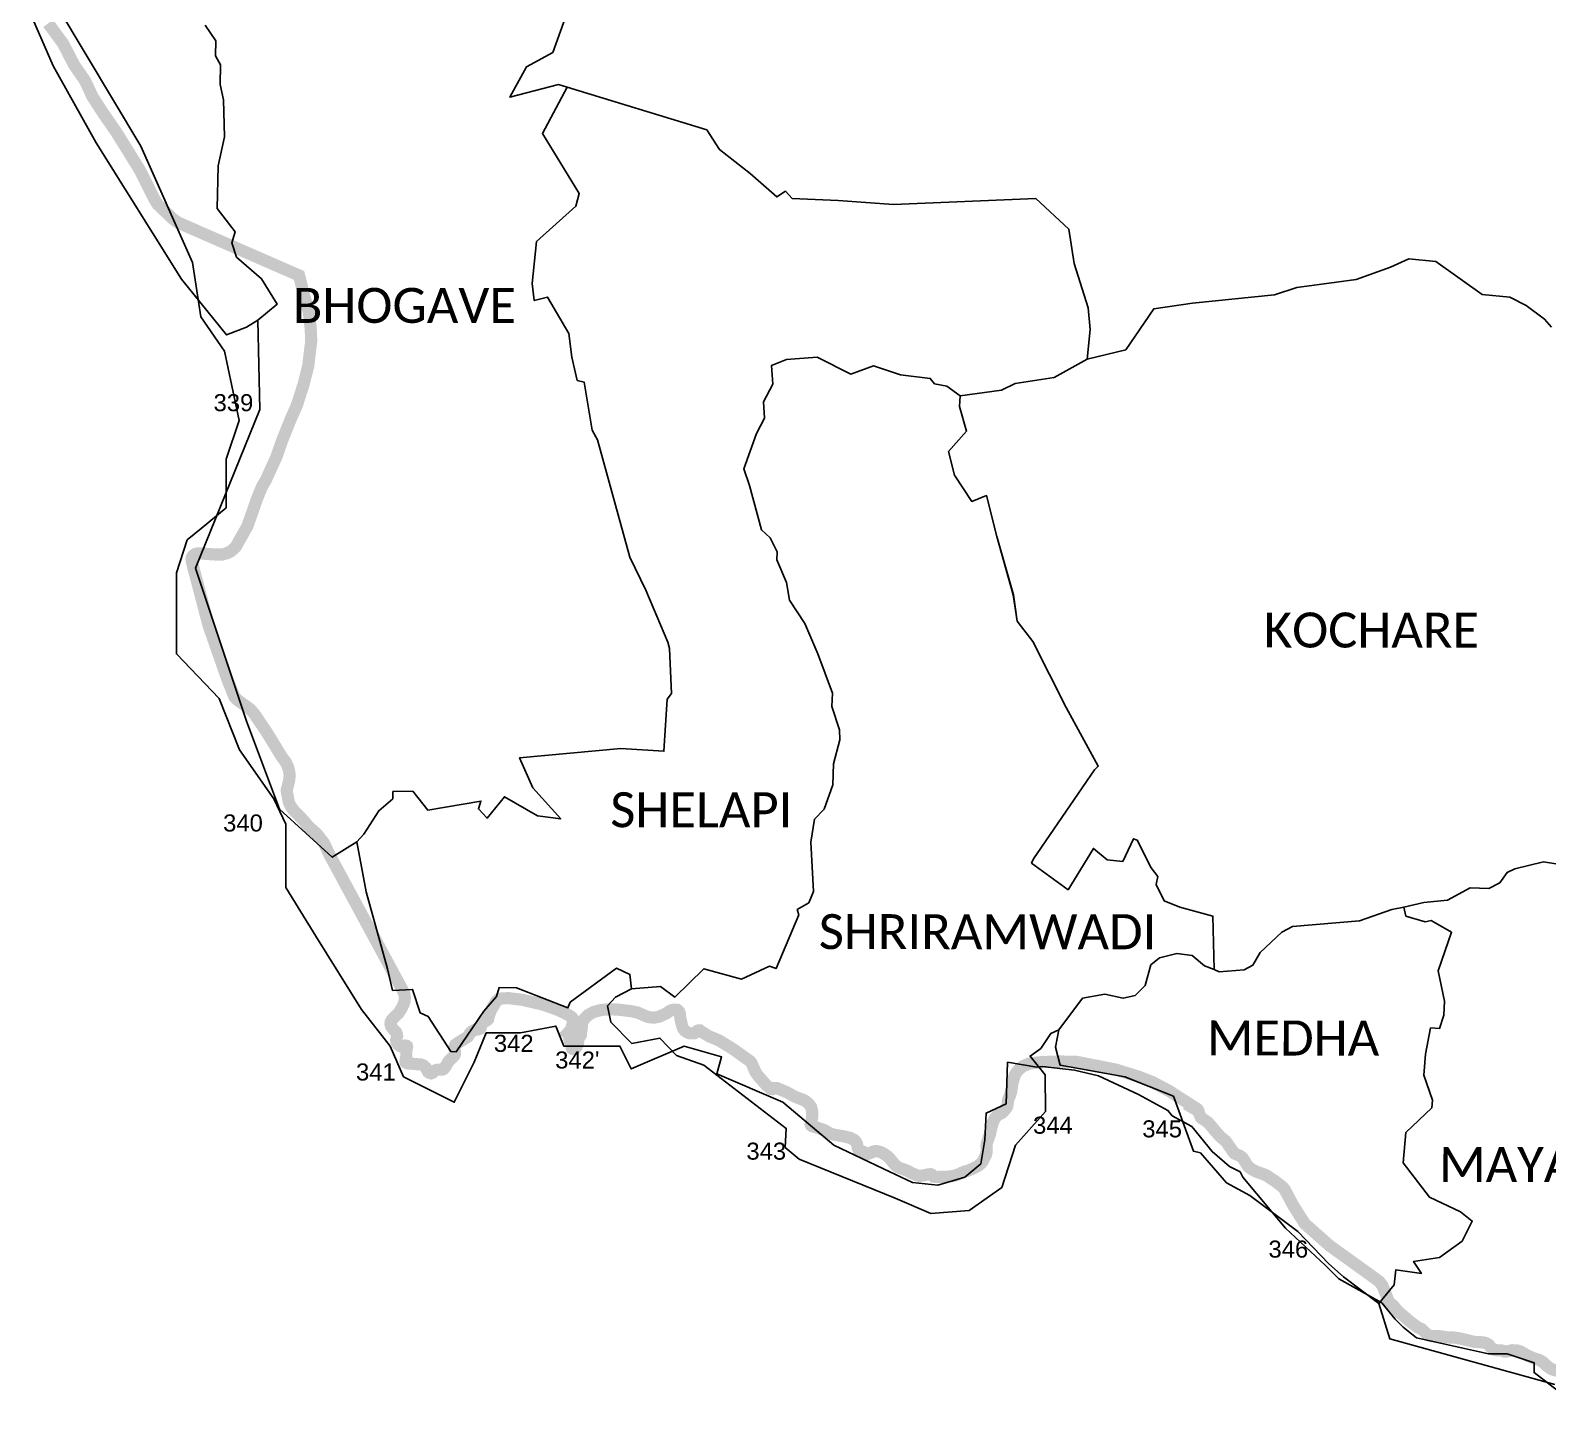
# Model space of a CAD drawing. Header units: metres. Extents: x 0 to 561379, y 0 to 4092696.
# Drawn here: x 339055 to 345286, y 1761177 to 1766838 of the extents above; entities that cross this region are included whole.
import ezdxf

# ---------------------------------------------------------------- set-up
doc = ezdxf.new("R2010")
doc.units = ezdxf.units.M
for name, color, linetype in [('COASTLINE', 5, 'Continuous'), ('NATURALLY PROTECTED', 3, 'Continuous'), ('TALUKA BOUNDRY', 150, 'Continuous'), ('VILLAGE BOUNDRY', 32, 'Continuous'), ('VILLAGE NAME', 1, 'Continuous')]:
    doc.layers.add(name, color=color, linetype=linetype)
doc.styles.get("Standard").update_dxf_attribs({"font": 'arial.ttf'})

msp = doc.modelspace()

# ---------------------------------------------------------------- linework, layer by layer
at = {"layer": 'COASTLINE', "const_width": 50, "flags": 128}
msp.add_lwpolyline([(339127.8, 1766866.6), (339189.1, 1766783.4), (339235.2, 1766694.7), (339279.3, 1766631.2), (339309.4, 1766566.2), (339348.9, 1766504.8), (339407.7, 1766419.7), (339446.7, 1766356.9), (339504.1, 1766264.2), (339562.5, 1766148.1), (339577.6, 1766122.9), (339608.2, 1766093.8), (339637.8, 1766065.6), (339652.8, 1766053.8), (339669.1, 1766044.4), (339674.1, 1766042.6), (340158.2, 1765831.1), (340178.5, 1765751.3), (340197.6, 1765684.4), (340206.2, 1765612.1), (340208.3, 1765562.4), (340203.3, 1765520.9), (340196.1, 1765460.3), (340177.1, 1765384.9), (340149, 1765296.9), (340125.3, 1765244), (340089.9, 1765156.1), (340064.9, 1765084.9), (340021.9, 1764990.9), (340005.8, 1764963.2), (339986.1, 1764914.9), (339946, 1764801.1), (339921.3, 1764757.4), (339898.5, 1764717), (339880.4, 1764699.7), (339862.3, 1764690.4), (339843.8, 1764685.3), (339820.9, 1764684.7), (339777.9, 1764687.5), (339748.1, 1764689.4), (339740, 1764689), (339735.5, 1764688.1), (339731.4, 1764686.6), (339725.6, 1764682.9), (339722.2, 1764679.7), (339719.7, 1764676), (339718.2, 1764673), (339717, 1764666.6), (339717.9, 1764657.9), (339724, 1764631.7), (339735.3, 1764589.4), (339765.9, 1764472.8), (339787.3, 1764391.3), (339803.4, 1764345.6), (339864.9, 1764169.4), (339892.6, 1764100.1), (339904.8, 1764087.8), (339956, 1764051.2), (339973.4, 1764032.1), (339997.8, 1763996), (340023.6, 1763958), (340063, 1763893.6), (340086.8, 1763854.8), (340103.2, 1763832.8), (340112.5, 1763813.1), (340116.5, 1763799.8), (340119.8, 1763780.2), (340117.6, 1763758), (340112.6, 1763736.3), (340110.1, 1763727.2), (340108, 1763720), (340108, 1763711.8), (340111.6, 1763693.1), (340115.5, 1763672.3), (340117.4, 1763665.4), (340120.2, 1763658.4), (340124.4, 1763651.2), (340129, 1763643.3), (340136.6, 1763634.1), (340149.8, 1763620.5), (340154.9, 1763615.3), (340165.6, 1763604.2), (340180.6, 1763588.1), (340196.3, 1763568.9), (340231.9, 1763536.7), (340259.9, 1763501.1), (340284.1, 1763450.3), (340334, 1763357.9), (340390.1, 1763254.1), (340441.6, 1763158.8), (340521.2, 1763011.5), (340561.2, 1762937.3), (340583.9, 1762895.5), (340588, 1762886.4), (340591.8, 1762875.1), (340592.6, 1762863.3), (340591.7, 1762851), (340587.1, 1762836.5), (340578.6, 1762819.6), (340566.2, 1762800.4), (340551.8, 1762787.6), (340540, 1762774.4), (340534.5, 1762764.9), (340533.8, 1762756.5), (340536.5, 1762746.3), (340546.5, 1762733.3), (340557.1, 1762722.2), (340559.9, 1762715.8), (340561.1, 1762708), (340559.5, 1762700.8), (340557, 1762689.8), (340559.2, 1762681.9), (340564.4, 1762672.6), (340572, 1762666.5), (340577, 1762664.7), (340583, 1762664.5), (340588.4, 1762666.4), (340593.6, 1762668.2), (340598.5, 1762667.9), (340601.3, 1762665.8), (340602.1, 1762662.1), (340600.7, 1762655.8), (340598.3, 1762645), (340599.1, 1762631.2), (340598.1, 1762617.9), (340595.2, 1762603.8), (340596.6, 1762598.4), (340602.6, 1762595), (340618.9, 1762593.7), (340634.5, 1762592.5), (340648.2, 1762591.4), (340658.4, 1762590.6), (340669.6, 1762586.2), (340679.2, 1762576.7), (340684.7, 1762566.7), (340688.6, 1762559.6), (340693.6, 1762556), (340700.4, 1762554.1), (340706.6, 1762556.2), (340713.2, 1762564.1), (340717.3, 1762566.3), (340727.4, 1762569.1), (340739.7, 1762569.6), (340747.5, 1762569.9), (340751.5, 1762571.7), (340758, 1762578.9), (340767.5, 1762595.5), (340775.4, 1762607.4), (340783.3, 1762614.6), (340791, 1762621.5), (340795.7, 1762626.8), (340798.1, 1762632.4), (340798.6, 1762643), (340796.6, 1762656.6), (340797.1, 1762663.3), (340800.6, 1762672), (340808.4, 1762677.6), (340827.4, 1762689.4), (340850.3, 1762703.5), (340856, 1762710.9), (340861.5, 1762720.6), (340870.8, 1762728.2), (340880.1, 1762732.3), (340887.6, 1762733.7), (340895.7, 1762735.2), (340901.7, 1762737.7), (340904.6, 1762741.9), (340906.1, 1762750.1), (340910.3, 1762758), (340917.1, 1762765.2), (340929.2, 1762771), (340935, 1762776.9), (340938.6, 1762792.7), (340946.3, 1762813.1), (340954.3, 1762826.8), (340962.1, 1762840), (340968.3, 1762850.6), (340978.1, 1762857.9), (340993.8, 1762862.4), (341020.6, 1762862.6), (341075.6, 1762856), (341160.5, 1762836.4), (341218.9, 1762815.4), (341253.3, 1762799.8), (341272.1, 1762789.2), (341278.8, 1762784), (341282.9, 1762778.6), (341283.8, 1762775.9), (341283.3, 1762772.7), (341281.9, 1762756.7), (341280.2, 1762751.9), (341277.5, 1762742.6), (341274.9, 1762733.6), (341272.6, 1762728.4), (341269.3, 1762726.8), (341264.2, 1762722), (341260.9, 1762718.3), (341265.3, 1762715), (341267.8, 1762717.6), (341272.8, 1762722.8), (341274.4, 1762723.2), (341275.6, 1762722.9), (341277.3, 1762722.1), (341278.1, 1762720.4), (341278.2, 1762716.7), (341277.1, 1762713.5), (341271.4, 1762704.3), (341269.2, 1762699), (341268.8, 1762693.5), (341269.8, 1762688.1), (341276, 1762679.2), (341278.9, 1762675), (341279.5, 1762672.2), (341278.7, 1762665), (341277.9, 1762658.4), (341279.2, 1762655.5), (341282.5, 1762653.6), (341285.9, 1762653.2), (341289.1, 1762653.8), (341293, 1762657), (341298.3, 1762663.5), (341300, 1762666.3), (341302.5, 1762673.6), (341304.2, 1762679), (341303.9, 1762685.7), (341304.2, 1762690.2), (341304.9, 1762692.7), (341307, 1762697.4), (341311.5, 1762704.2), (341314.6, 1762708.8), (341316.3, 1762712.6), (341316.1, 1762716), (341314.9, 1762721.3), (341314.8, 1762725.1), (341316, 1762728), (341317.9, 1762731), (341318.9, 1762734.9), (341319.8, 1762746.8), (341319.7, 1762756.2), (341320.7, 1762762.4), (341322.3, 1762766.4), (341324.8, 1762769.8), (341332.4, 1762780.8), (341345.9, 1762793.8), (341366.4, 1762805.2), (341393.7, 1762813.2), (341414.4, 1762815.8), (341438.5, 1762816.8), (341458.3, 1762816.6), (341481.4, 1762814.5), (341507.6, 1762811.1), (341523.5, 1762809.2), (341548.6, 1762803.7), (341570.4, 1762794.4), (341591.8, 1762785.3), (341615.6, 1762782.7), (341636, 1762786.6), (341662.3, 1762798), (341685, 1762812.6), (341698.3, 1762815.8), (341711.7, 1762814.9), (341718.5, 1762808.7), (341722.3, 1762799.4), (341724.1, 1762780.5), (341728.8, 1762760.3), (341731.6, 1762748.4), (341736.1, 1762737.3), (341741.9, 1762729.9), (341753.7, 1762721.4), (341764.2, 1762718.2), (341780.7, 1762718.6), (341788.3, 1762722.3), (341793.6, 1762728.6), (341798.2, 1762730.5), (341804.9, 1762730.3), (341810.3, 1762725.9), (341843.3, 1762705.6), (341882.9, 1762689.3), (341938.6, 1762655.2), (342011.6, 1762603.3), (342017.6, 1762594.7), (342023.2, 1762581.3), (342032.5, 1762559.4), (342043.8, 1762543.4), (342063.9, 1762520.8), (342078.7, 1762504.1), (342085.9, 1762499.2), (342089.5, 1762496.6), (342091.7, 1762494.2), (342094.8, 1762490.6), (342097.4, 1762489.4), (342101.8, 1762489.2), (342104.8, 1762490.6), (342106.2, 1762492.8), (342108.5, 1762494.1), (342112.6, 1762494.2), (342120.1, 1762493.7), (342135.6, 1762487.3), (342159.8, 1762477.2), (342194.8, 1762458.4), (342213, 1762451.1), (342231, 1762444), (342242.4, 1762437.2), (342254.5, 1762425.5), (342261.7, 1762414.9), (342263.5, 1762407.1), (342265.2, 1762399.2), (342265.3, 1762372.6), (342261.6, 1762355.9), (342259.2, 1762345.1), (342260.6, 1762340.8), (342265.7, 1762336.7), (342291, 1762329.6), (342316.2, 1762320.8), (342335.2, 1762309.3), (342349.7, 1762303.2), (342376.8, 1762298.5), (342399.1, 1762294.6), (342421.5, 1762288.9), (342437.2, 1762281), (342445.5, 1762272.9), (342449.8, 1762263.5), (342453, 1762247.7), (342456.2, 1762241.1), (342463, 1762236.7), (342475, 1762232.7), (342480.7, 1762228), (342485.9, 1762223.6), (342492.7, 1762223.1), (342502.9, 1762225.9), (342516.2, 1762233.1), (342526, 1762234.8), (342537.2, 1762233.4), (342545.9, 1762230.7), (342556.7, 1762225.9), (342573.6, 1762214.8), (342586.3, 1762201.5), (342606.4, 1762177.4), (342617.3, 1762168.6), (342626.6, 1762164.6), (342642.5, 1762159.4), (342659.7, 1762152.3), (342671.9, 1762145.2), (342687.7, 1762138.6), (342701.9, 1762133.7), (342708.3, 1762132.9), (342718.7, 1762134.5), (342730.4, 1762136.4), (342742.2, 1762139.2), (342751.9, 1762140), (342758.1, 1762137.5), (342762.8, 1762132.4), (342765.5, 1762129.5), (342771.3, 1762128.4), (342796.5, 1762129.1), (342822.2, 1762129.7), (342849.7, 1762133.5), (342865.6, 1762139.1), (342889.6, 1762149.9), (342903.5, 1762153.9), (342922.3, 1762161.3), (342945.6, 1762173.2), (342958.5, 1762183.3), (342966.2, 1762192.8), (342974.7, 1762209.8), (342979.2, 1762219.9), (342981.7, 1762230.1), (342982.2, 1762241.1), (342981.7, 1762255.5), (342982.9, 1762265.9), (342986.9, 1762279.2), (342989.9, 1762289.1), (342996.1, 1762304.3), (342997.8, 1762313.4), (343000.3, 1762326.6), (343008.5, 1762354.8), (343016.1, 1762369.9), (343023.9, 1762379.4), (343033.7, 1762386.2), (343039.5, 1762388.6), (343046, 1762392.6), (343050.5, 1762396.5), (343057.1, 1762404.5), (343062.7, 1762411.2), (343065.3, 1762415.6), (343067.5, 1762421.6), (343068.7, 1762431.6), (343069.7, 1762440.5), (343071.8, 1762449.2), (343078.8, 1762465.6), (343082.9, 1762478.4), (343088.5, 1762515.5), (343097.3, 1762545.5), (343105.2, 1762558.8), (343116.9, 1762572.3), (343134.6, 1762585.1), (343157, 1762594.2), (343184.8, 1762598.1), (343213.7, 1762600.4), (343241.5, 1762601.4), (343277.7, 1762602.7), (343312.5, 1762602.2), (343349.7, 1762601.6), (343421.7, 1762587.5), (343513, 1762569.5), (343605.8, 1762540.6), (343663.4, 1762518), (343730.3, 1762482.6), (343801.3, 1762437), (343824.1, 1762422.4), (343821.5, 1762416.9), (343839.4, 1762406.8), (343841.8, 1762411), (343844.4, 1762409.5), (343848.3, 1762406), (343851.9, 1762400.1), (343854.9, 1762389.5), (343859.5, 1762378.1), (343861.3, 1762373.5), (343865.5, 1762369.4), (343875.7, 1762363.2), (343892.7, 1762351.3), (343901.4, 1762340.9), (343915.6, 1762323.9), (343920.6, 1762317.8), (343927.8, 1762309.2), (343943.7, 1762292), (343962.9, 1762276.3), (343969.8, 1762268.5), (343976.8, 1762256.7), (343984.7, 1762246.4), (343995.4, 1762230.3), (344001.6, 1762224.2), (344011.8, 1762219.9), (344021.4, 1762215.9), (344028.7, 1762210.7), (344036.7, 1762202.2), (344041.7, 1762194.1), (344046.5, 1762186.1), (344053.4, 1762174.9), (344060.1, 1762167.5), (344072.8, 1762159.2), (344089.2, 1762150.5), (344109.1, 1762143.4), (344121.3, 1762139.1), (344136.2, 1762131.9), (344148.6, 1762122.8), (344164.7, 1762112.7), (344179.3, 1762101.7), (344189.5, 1762093.9), (344199.5, 1762085), (344206.2, 1762077), (344240.9, 1762012), (344288.6, 1761936.6), (344391.5, 1761845.6), (344448.4, 1761804.7), (344558.3, 1761725.7), (344595.4, 1761698.5), (344607.4, 1761682.4), (344616.3, 1761660), (344629.3, 1761627.2), (344633.2, 1761617.4), (344642.7, 1761608.3), (344655.1, 1761596.5), (344668.4, 1761579.7), (344690.8, 1761560.3), (344720, 1761534.9), (344753.4, 1761510.2), (344769.2, 1761503.3), (344775.7, 1761497), (344784.6, 1761488.4), (344791.7, 1761481.7), (344799.8, 1761476.9), (344810.1, 1761474.7), (344824.7, 1761475), (344840, 1761475.2), (344850.1, 1761473.5), (344859.7, 1761471.9), (344873.8, 1761469.6), (344898.8, 1761469.4), (344925.8, 1761465.4), (344963.5, 1761456.4), (344986.8, 1761450.8), (345000, 1761450.3), (345020, 1761449.4), (345033.7, 1761445.8), (345045.1, 1761438.7), (345052.1, 1761429), (345062.6, 1761420.5), (345066.7, 1761418.7), (345078.8, 1761416.7), (345095.5, 1761416.3), (345103, 1761414.6), (345108.7, 1761410.9), (345113.4, 1761410.9), (345127.6, 1761414), (345141, 1761417), (345150.2, 1761416.3), (345163.7, 1761415.4), (345176.4, 1761410.9), (345190.6, 1761402.6), (345206.2, 1761393.5), (345229, 1761383.9), (345253.4, 1761376.1), (345267.2, 1761367.5), (345274.7, 1761359.6), (345292, 1761345.4), (345304.5, 1761338.4), (345327.2, 1761331.7)], dxfattribs=at)
at = {"layer": 'NATURALLY PROTECTED', "const_width": 50, "flags": 128}
for points in [[(340158.2, 1765831.1), (340178.5, 1765751.3), (340197.6, 1765684.4), (340206.2, 1765612.1), (340208.3, 1765562.4), (340203.3, 1765520.9), (340196.1, 1765460.3), (340177.1, 1765384.9), (340149, 1765296.9), (340125.3, 1765244), (340089.9, 1765156.1), (340064.9, 1765084.9), (340021.9, 1764990.9), (340005.8, 1764963.2), (339986.1, 1764914.9), (339946, 1764801.1), (339921.3, 1764757.4), (339898.5, 1764717), (339880.4, 1764699.7), (339862.3, 1764690.4), (339843.8, 1764685.3), (339832.3, 1764685)], [(339895.1, 1764097.6), (339904.8, 1764087.8), (339956, 1764051.2), (339973.4, 1764032.1), (339997.8, 1763996), (340023.6, 1763958), (340063, 1763893.6), (340086.8, 1763854.8), (340103.2, 1763832.8), (340112.5, 1763813.1), (340116.5, 1763799.8), (340119.8, 1763780.2), (340117.6, 1763758), (340112.6, 1763736.3), (340110.1, 1763727.2), (340108, 1763720), (340108, 1763711.8), (340111.6, 1763693.1), (340115.5, 1763672.3), (340117.4, 1763665.4), (340120.2, 1763658.4), (340124.4, 1763651.2), (340129, 1763643.3), (340136.6, 1763634.1), (340149.8, 1763620.5), (340154.9, 1763615.3), (340165.6, 1763604.2), (340180.6, 1763588.1), (340196.3, 1763568.9), (340231.9, 1763536.7), (340259.9, 1763501.1), (340284.1, 1763450.3), (340334, 1763357.9), (340390.1, 1763254.1), (340441.6, 1763158.8), (340484.7, 1763079)], [(340581.2, 1762900.4), (340583.9, 1762895.5), (340588, 1762886.4), (340591.8, 1762875.1), (340592.6, 1762863.3), (340591.7, 1762851), (340587.1, 1762836.5), (340578.6, 1762819.6), (340566.2, 1762800.4), (340551.8, 1762787.6), (340540, 1762774.4), (340534.5, 1762764.9), (340533.8, 1762756.5), (340536.5, 1762746.3), (340546.5, 1762733.3), (340557.1, 1762722.2), (340559.9, 1762715.8), (340561.1, 1762708), (340559.5, 1762700.8), (340557, 1762689.8), (340559.2, 1762681.9), (340564.4, 1762672.6), (340572, 1762666.5), (340577, 1762664.7), (340583, 1762664.5), (340588.4, 1762666.4), (340593.6, 1762668.2), (340598.5, 1762667.9), (340601.3, 1762665.8), (340602.1, 1762662.1), (340600.7, 1762655.8), (340598.3, 1762645), (340599.1, 1762631.2), (340598.5, 1762623.5)], [(340944.5, 1762808.2), (340946.3, 1762813.1), (340954.3, 1762826.8), (340962.1, 1762840), (340968.3, 1762850.6), (340978.1, 1762857.9), (340993.8, 1762862.4), (341020.6, 1762862.6), (341075.6, 1762856), (341160.5, 1762836.4), (341218.9, 1762815.4), (341253.3, 1762799.8), (341272.1, 1762789.2), (341278.8, 1762784), (341282.9, 1762778.6)], [(341277.3, 1762722.1), (341278.1, 1762720.4), (341278.2, 1762716.7), (341277.1, 1762713.5), (341271.4, 1762704.3), (341269.2, 1762699), (341268.8, 1762693.5), (341269.8, 1762688.1), (341276, 1762679.2), (341278.9, 1762675), (341279.5, 1762672.2), (341278.7, 1762665), (341277.9, 1762658.4), (341279.2, 1762655.5), (341282.5, 1762653.6), (341285.9, 1762653.2), (341289.1, 1762653.8), (341293, 1762657), (341298.3, 1762663.5), (341300, 1762666.3), (341302.5, 1762673.6), (341304.2, 1762679), (341303.9, 1762685.7), (341304.2, 1762690.2), (341304.9, 1762692.7), (341307, 1762697.4), (341311.5, 1762704.2), (341314.6, 1762708.8), (341316.3, 1762712.6), (341316.1, 1762716), (341314.9, 1762721.3), (341314.8, 1762725.1), (341316, 1762728), (341317.9, 1762731), (341318.9, 1762734.9), (341319.8, 1762746.8), (341319.7, 1762756.2), (341320.7, 1762762.4), (341322.3, 1762766.4), (341324.8, 1762769.8), (341332.4, 1762780.8), (341333.3, 1762781.6)], [(341481.4, 1762814.5), (341507.6, 1762811.1), (341523.5, 1762809.2), (341548.6, 1762803.7), (341570.4, 1762794.4), (341591.8, 1762785.3), (341615.6, 1762782.7), (341636, 1762786.6), (341662.3, 1762798), (341685, 1762812.6), (341698.3, 1762815.8), (341711.7, 1762814.9), (341718.5, 1762808.7), (341722.3, 1762799.4), (341724.1, 1762780.5), (341728.8, 1762760.3), (341731.6, 1762748.4), (341736.1, 1762737.3), (341741.9, 1762729.9), (341753.7, 1762721.4), (341764.2, 1762718.2), (341780.7, 1762718.6), (341788.3, 1762722.3), (341793.6, 1762728.6), (341798.2, 1762730.5), (341804.9, 1762730.3), (341810.3, 1762725.9), (341843.3, 1762705.6), (341882.9, 1762689.3), (341938.6, 1762655.2), (342011.6, 1762603.3), (342017.6, 1762594.7), (342023.2, 1762581.3), (342032.5, 1762559.4), (342043.8, 1762543.4), (342063.9, 1762520.8), (342078.7, 1762504.1), (342085.9, 1762499.2), (342089.5, 1762496.6), (342091.7, 1762494.2), (342094.8, 1762490.6), (342097.4, 1762489.4), (342101.8, 1762489.2), (342104.8, 1762490.6), (342106.2, 1762492.8), (342108.5, 1762494.1), (342112.6, 1762494.2), (342120.1, 1762493.7), (342135.6, 1762487.3), (342159.8, 1762477.2), (342194.8, 1762458.4), (342213, 1762451.1), (342231, 1762444), (342242.4, 1762437.2), (342254.5, 1762425.5), (342261.7, 1762414.9), (342263.5, 1762407.1), (342265.2, 1762399.2), (342265.3, 1762372.6), (342261.6, 1762355.9), (342259.2, 1762345.1), (342260.6, 1762340.8), (342265.7, 1762336.7), (342291, 1762329.6), (342316.2, 1762320.8), (342335.2, 1762309.3), (342349.7, 1762303.2), (342376.8, 1762298.5), (342399.1, 1762294.6), (342421.5, 1762288.9), (342437.2, 1762281), (342445.5, 1762272.9), (342449.8, 1762263.5), (342453, 1762247.7), (342456.2, 1762241.1), (342463, 1762236.7), (342475, 1762232.7), (342480.7, 1762228), (342485.9, 1762223.6), (342492.7, 1762223.1), (342502.9, 1762225.9), (342516.2, 1762233.1), (342526, 1762234.8), (342537.2, 1762233.4), (342545.9, 1762230.7), (342556.7, 1762225.9), (342573.6, 1762214.8), (342586.3, 1762201.5), (342606.4, 1762177.4), (342617.3, 1762168.6), (342626.6, 1762164.6), (342642.5, 1762159.4), (342659.7, 1762152.3), (342671.9, 1762145.2), (342687.7, 1762138.6), (342701.9, 1762133.7), (342708.3, 1762132.9), (342714.3, 1762133.9)], [(342982.2, 1762241.4), (342981.7, 1762255.5), (342982.9, 1762265.9), (342986.9, 1762279.2), (342989.9, 1762289.1), (342996.1, 1762304.3), (342997.8, 1762313.4), (343000.3, 1762326.6), (343008.5, 1762354.8), (343016.1, 1762369.9), (343023.9, 1762379.4), (343033.7, 1762386.2), (343039.5, 1762388.6), (343046, 1762392.6), (343050.5, 1762396.5), (343057.1, 1762404.5), (343062.7, 1762411.2), (343065.3, 1762415.6), (343067.5, 1762421.6), (343068.7, 1762431.6), (343069.7, 1762440.5), (343071.8, 1762449.2), (343078.8, 1762465.6), (343082.9, 1762478.4), (343088.5, 1762515.5), (343097.3, 1762545.5), (343105.2, 1762558.8), (343106.7, 1762560.5)], [(343748.2, 1762471.1), (343801.3, 1762437), (343824.1, 1762422.4)], [(343841.8, 1762411), (343844.4, 1762409.5), (343848.3, 1762406), (343851.9, 1762400.1), (343854.9, 1762389.5), (343859.5, 1762378.1), (343861.3, 1762373.5), (343865.5, 1762369.4), (343875.7, 1762363.2), (343892.7, 1762351.3), (343901.4, 1762340.9), (343915.6, 1762323.9), (343920.6, 1762317.8), (343927.8, 1762309.2), (343943.7, 1762292), (343962.9, 1762276.3), (343969.8, 1762268.5), (343976.8, 1762256.7), (343984.7, 1762246.4), (343995.4, 1762230.3), (344001.6, 1762224.2), (344011.8, 1762219.9), (344021.4, 1762215.9), (344028.7, 1762210.7), (344036.7, 1762202.2), (344041.7, 1762194.1), (344046.5, 1762186.1), (344053.4, 1762174.9), (344060.1, 1762167.5), (344072.8, 1762159.2), (344089.2, 1762150.5), (344109.1, 1762143.4), (344121.3, 1762139.1), (344136.2, 1762131.9), (344148.6, 1762122.8), (344164.7, 1762112.7), (344179.3, 1762101.7), (344189.5, 1762093.9), (344199.5, 1762085), (344206.2, 1762077), (344240.9, 1762012), (344288.6, 1761936.6), (344391.5, 1761845.6), (344448.4, 1761804.7), (344558.3, 1761725.7), (344595.4, 1761698.5), (344607.4, 1761682.4), (344616.3, 1761660), (344629.3, 1761627.2), (344633.2, 1761617.4)]]:
    msp.add_lwpolyline(points, dxfattribs=at)
at = {"layer": 'TALUKA BOUNDRY'}
msp.add_lwpolyline([(339054.8, 1767120.8), (339508.6, 1766362.4), (339720.1, 1765884.5), (339755.1, 1765661.7), (339852.4, 1765520.8), (339912.7, 1765235.4), (339859, 1765076.3), (339859, 1764877.1), (339756.3, 1764792.5), (339698.4, 1764744.9), (339654.5, 1764609.7), (339654.5, 1764276.9), (339829.9, 1764093.7), (339914, 1763883.4), (340054.9, 1763681.9), (340104.2, 1763577.6), (340104.2, 1763395.3), (340104.2, 1763316.8), (340227.6, 1763117.5), (340414.1, 1762816.6), (340532, 1762666.3), (340586.9, 1762540), (340795.5, 1762435.2), (340877.9, 1762599.4), (340927.3, 1762721), (341067.4, 1762721), (341212.7, 1762748.3), (341245.6, 1762666), (341476.1, 1762665.9), (341522.8, 1762572.3), (341739.6, 1762665.8), (341893.3, 1762621.8), (341873.5, 1762552.7), (342145.7, 1762435.1), (342354.2, 1762259.4), (342584.7, 1762149.6), (342678, 1762105.6), (342782.3, 1762094.6), (342892.1, 1762127.5), (342958, 1762182.4), (342974.5, 1762281.1), (342980, 1762390.9), (343062.4, 1762429.3), (343067.9, 1762599.5), (343188.9, 1762579.7), (343211.1, 1762581.8), (343342.4, 1762566.5), (343441.2, 1762544.5), (343605.8, 1762467.5), (343726.5, 1762401.6), (343743.9, 1762379.7), (343825.3, 1762335.7), (343907.8, 1762232.5), (343979, 1762171), (344022.9, 1762149), (344033.8, 1762127.1), (344209.4, 1761918.4), (344374, 1761764.7), (344428.9, 1761709.8), (344604.5, 1761610.9), (344659.4, 1761545), (344692.3, 1761512), (344747.2, 1761468.1), (345043.5, 1761402.2), (345120.4, 1761402.1), (345230.1, 1761365.5), (345230.1, 1761325.2), (345422.2, 1761177)], dxfattribs=at)
at = {"layer": 'VILLAGE BOUNDRY'}
for points in [[(341263.4, 1766921.7, 0), (341200, 1766747.3, 0), (341092.4, 1766688, 0), (341024.2, 1766562.8, 0), (341223.4, 1766614.8, 0), (341258.8, 1766604, 0), (341157.5, 1766413.7, 0), (341308.7, 1766167.6, 0), (341294.8, 1766115.8, 0), (341133.6, 1765970.2, 0), (341115.1, 1765797.7, 0), (341124, 1765728, 0), (341178.7, 1765742, 0), (341265.9, 1765592.8, 0), (341278.1, 1765495, 0), (341301.1, 1765400, 0), (341329.7, 1765392.3, 0), (341362.1, 1765196.1, 0), (341384.5, 1765155.8, 0), (341516.7, 1764674.6, 0), (341582.7, 1764538.8, 0), (341673.2, 1764324.9, 0), (341680.2, 1764298.4, 0), (341687.7, 1764113.7, 0), (341669.6, 1764091.5, 0), (341656.5, 1763877.1, 0), (341479.4, 1763887.9, 0), (341064, 1763850, 0), (341118.1, 1763726.3, 0), (341232.7, 1763599.1, 0), (341137, 1763611.3, 0), (341001.9, 1763690.1, 0), (340930.6, 1763601.9, 0), (340895, 1763640.3, 0), (340904.8, 1763672.6, 0), (340687.1, 1763635.1, 0), (340625.2, 1763713, 0), (340543.6, 1763711.1, 0), (340543.1, 1763681.8, 0), (340485.5, 1763632.8, 0), (340424.7, 1763536.8, 0), (340395.9, 1763505, 0), (340294.9, 1763441.3, 0), (340077.8, 1763639.6, 0), (339942, 1764000.5, 0), (339733.2, 1764628.4, 0), (339997.5, 1765280.5, 0), (339988.8, 1765648.1, 0), (340068.6, 1765713.8, 0), (340004.7, 1765817.1, 0), (339900.7, 1765906.4, 0), (339882.6, 1765964.6, 0), (339896.1, 1766010.5, 0), (339822.2, 1766106, 0), (339826.4, 1766280.7, 0), (339851.9, 1766400.6, 0), (339848.4, 1766552.5, 0), (339834.3, 1766615.6, 0), (339836.1, 1766696.4, 0), (339814.8, 1766733.7, 0), (339816.9, 1766795.3, 0), (339772.8, 1766859.1, 0)], [(339772.8, 1766859.1, 0), (339816.9, 1766795.3, 0), (339814.8, 1766733.7, 0), (339836.1, 1766696.4, 0), (339834.3, 1766615.6, 0), (339848.4, 1766552.5, 0), (339851.9, 1766400.6, 0), (339826.4, 1766280.7, 0), (339822.2, 1766106, 0), (339896.1, 1766010.5, 0), (339882.6, 1765964.6, 0), (339900.7, 1765906.4, 0), (340004.7, 1765817.1, 0), (340068.6, 1765713.8, 0), (339988.8, 1765648.1, 0), (339941.8, 1765618.9, 0), (339860, 1765586.8, 0), (339675.1, 1765815.2, 0), (339325.6, 1766375.7, 0), (339149, 1766692.6, 0), (339054.7, 1766905.7, 0)], [(345362.1, 1763408.4, 0), (345268.7, 1763422.4, 0), (345151.3, 1763393.8, 0), (345119.3, 1763378.8, 0), (345089.7, 1763336.6, 0), (345044.2, 1763312.9, 0), (344968.4, 1763315.7, 0), (344874.8, 1763265.4, 0), (344777.4, 1763255.1, 0), (344694.9, 1763236.9, 0), (344646, 1763227.5, 0), (344514, 1763180.9, 0), (344237.8, 1763156.7, 0), (344194, 1763134.2, 0), (344105.2, 1763050.1, 0), (344075, 1762998.2, 0), (344039.4, 1762979.2, 0), (343937.6, 1762971.5, 0), (343916.6, 1762980.1, 0), (343911.5, 1763200.3, 0), (343775.5, 1763236.2, 0), (343710.9, 1763262.5, 0), (343678.1, 1763329.4, 0), (343684.9, 1763362.9, 0), (343657.8, 1763397.7, 0), (343600.9, 1763511.7, 0), (343585, 1763517.3, 0), (343541.3, 1763424.6, 0), (343476.9, 1763431.3, 0), (343420.8, 1763478.1, 0), (343316.5, 1763307.8, 0), (343166.6, 1763417.8, 0), (343174, 1763435.8, 0), (343424.9, 1763801.2, 0), (343440.3, 1763815.6, 0), (343308.4, 1764057.1, 0), (343171.8, 1764327.7, 0), (343108.1, 1764411.6, 0), (343091.7, 1764519.5, 0), (343024.5, 1764758.3, 0), (342982, 1764927.1, 0), (342920.6, 1764903, 0), (342849.6, 1765011.2, 0), (342825.4, 1765107.9, 0), (342899.9, 1765191.9, 0), (342871.2, 1765292.6, 0), (342873.4, 1765336.9, 0), (343043.4, 1765359.6, 0), (343099.3, 1765386.8, 0), (343260, 1765412.3, 0), (343394.3, 1765487.7, 0), (343553.3, 1765525.6, 0), (343668.7, 1765694.5, 0), (343827.3, 1765717.7, 0), (344163.8, 1765751, 0), (344256, 1765781.7, 0), (344418.4, 1765804, 0), (344499.6, 1765814, 0), (344640.6, 1765865.7, 0), (344715.5, 1765899.4, 0), (344827.4, 1765888.5, 0), (345017.3, 1765752.9, 0), (345131.4, 1765742.2, 0), (345198.1, 1765707.3, 0), (345273.3, 1765651.7, 0), (345302.1, 1765619, 0)], [(345316.2, 1761276.2, 0), (344637.5, 1761464.3, 0), (344592.2, 1761608.9, 0), (344655.4, 1761685.2, 0), (344662, 1761747.1, 0), (344767.7, 1761732.4, 0), (344735.4, 1761781.9, 0), (344842.2, 1761798.4, 0), (344935.2, 1761865.2, 0), (344976.1, 1761947, 0), (344928.5, 1761984.9, 0), (344800.2, 1762045.3, 0), (344692.8, 1762186.3, 0), (344704, 1762311.8, 0), (344810.2, 1762413.1, 0), (344813.7, 1762444.6, 0), (344777.1, 1762546.5, 0), (344784.9, 1762633.2, 0), (344805.1, 1762740.7, 0), (344842.4, 1762738.5, 0), (344860.3, 1762793.7, 0), (344862.4, 1762850.7, 0), (344836.9, 1762975.4, 0), (344891.7, 1763133.4, 0), (344808, 1763181.8, 0), (344783.6, 1763176.7, 0), (344704.3, 1763199.9, 0), (344694.9, 1763237, 0), (344777.4, 1763255.2, 0), (344874.8, 1763265.4, 0), (344968.5, 1763315.7, 0), (345044.2, 1763312.9, 0), (345089.6, 1763336.7, 0), (345119.3, 1763378.8, 0), (345151.2, 1763393.8, 0), (345268.7, 1763422.3, 0), (345362.1, 1763408.4, 0)]]:
    msp.add_polyline3d(points, dxfattribs=at)
for points in [[(343407.9, 1765608.6, 0), (343394.3, 1765487.7, 0), (343260, 1765412.3, 0), (343099.3, 1765386.8, 0), (343043.4, 1765359.5, 0), (342873.5, 1765336.8, 0), (342819, 1765376.8, 0), (342767.7, 1765386.1, 0), (342750.7, 1765408.5, 0), (342628.9, 1765423.4, 0), (342517.4, 1765460.2, 0), (342424.1, 1765425, 0), (342285.5, 1765495.1, 0), (342160.6, 1765485.7, 0), (342098.4, 1765460.9, 0), (342104.3, 1765384.4, 0), (342065.2, 1765312.2, 0), (342069.4, 1765244.4, 0), (342037.1, 1765181.6, 0), (341985.1, 1765037.2, 0), (342008.7, 1764968.5, 0), (342057.5, 1764786.2, 0), (342092.4, 1764753.1, 0), (342121.8, 1764696.3, 0), (342121, 1764662.9, 0), (342160.3, 1764569.4, 0), (342172.4, 1764496.9, 0), (342234.9, 1764401.1, 0), (342288.7, 1764276.8, 0), (342348.5, 1764115.8, 0), (342346.4, 1764061.2, 0), (342378.2, 1763965, 0), (342379.2, 1763923.4, 0), (342353.6, 1763825.5, 0), (342350.3, 1763738.4, 0), (342314.4, 1763639, 0), (342275.7, 1763597.7, 0), (342259.8, 1763503.8, 0), (342270.7, 1763300.9, 0), (342251.4, 1763254.6, 0), (342204.2, 1763226.8, 0), (342210.4, 1763204.9, 0), (342117.1, 1762984.1, 0), (342090.9, 1762994.2, 0), (341975, 1762940.8, 0), (341820.2, 1762983.8, 0), (341701.4, 1762867.1, 0), (341642.3, 1762911.1, 0), (341523.6, 1762901.1, 0), (341517.3, 1762960.2, 0), (341462.5, 1762985.7, 0), (341271.7, 1762846, 0), (341262.2, 1762822.5, 0), (341050.8, 1762905.9, 0), (340980, 1762906.4, 0), (340968.8, 1762870.3, 0), (340917.5, 1762810.1, 0), (340803.6, 1762643, 0), (340781.1, 1762644, 0), (340688.6, 1762787.4, 0), (340656, 1762802.3, 0), (340624.8, 1762899, 0), (340542.6, 1762894.6, 0), (340521.4, 1762983.6, 0), (340434.4, 1763299.9, 0), (340395.9, 1763505, 0), (340424.7, 1763536.8, 0), (340485.5, 1763632.8, 0), (340543.1, 1763681.8, 0), (340543.6, 1763711.1, 0), (340625.2, 1763713, 0), (340687.1, 1763635.1, 0), (340904.8, 1763672.6, 0), (340895, 1763640.3, 0), (340930.6, 1763601.9, 0), (341001.9, 1763690.1, 0), (341137, 1763611.3, 0), (341232.7, 1763599.1, 0), (341118.1, 1763726.3, 0), (341064, 1763850, 0), (341479.4, 1763887.9, 0), (341656.5, 1763877.1, 0), (341669.6, 1764091.5, 0), (341687.7, 1764113.7, 0), (341680.2, 1764298.4, 0), (341673.2, 1764324.9, 0), (341582.7, 1764538.8, 0), (341516.7, 1764674.6, 0), (341384.5, 1765155.8, 0), (341362.1, 1765196.1, 0), (341329.7, 1765392.3, 0), (341301.1, 1765400, 0), (341278.1, 1765495, 0), (341265.9, 1765592.8, 0), (341178.7, 1765742, 0), (341124, 1765728, 0), (341115.1, 1765797.7, 0), (341133.6, 1765970.2, 0), (341294.8, 1766115.8, 0), (341308.7, 1766167.6, 0), (341157.5, 1766413.7, 0), (341258.8, 1766604, 0), (341832.9, 1766429.8, 0), (341885.2, 1766348.3, 0), (342010.4, 1766249.9, 0), (342120.5, 1766153.9, 0), (342155.7, 1766177.2, 0), (342183.7, 1766147.7, 0), (342372.1, 1766138.3, 0), (342600.2, 1766121.9, 0), (343183.7, 1766146.6, 0), (343319.9, 1766020.8, 0), (343341.3, 1765879.9, 0), (343398.5, 1765697.9, 0)], [(343916.6, 1762980.1, 0), (343876.8, 1762996.1, 0), (343826.3, 1763037.5, 0), (343763.8, 1763046.9, 0), (343692.1, 1763028.2, 0), (343655.9, 1762999.5, 0), (343632.8, 1762914.4, 0), (343591.7, 1762873.3, 0), (343543, 1762862.2, 0), (343466.9, 1762879.2, 0), (343375.9, 1762862.7, 0), (343278.5, 1762732.4, 0), (343245.6, 1762717.8, 0), (343204.7, 1762656.8, 0), (343160.3, 1762625, 0), (343222.5, 1762547.4, 0), (343224.2, 1762397.4, 0), (343100.9, 1762259, 0), (343044.4, 1762085.6, 0), (342911, 1761990.9, 0), (342752.4, 1761979, 0), (342606.9, 1762041.1, 0), (342212.8, 1762201.5, 0), (342155, 1762249.9, 0), (342159.3, 1762327.8, 0), (341820.9, 1762587.4, 0), (341708.5, 1762627.3, 0), (341640.1, 1762698.7, 0), (341525, 1762677, 0), (341439.3, 1762764.3, 0), (341425.3, 1762831.3, 0), (341457.3, 1762866.8, 0), (341523.6, 1762901.1, 0), (341642.3, 1762911.1, 0), (341701.4, 1762867.1, 0), (341820.2, 1762983.8, 0), (341975, 1762940.8, 0), (342090.9, 1762994.2, 0), (342117.1, 1762984.1, 0), (342210.4, 1763204.9, 0), (342204.2, 1763226.8, 0), (342251.4, 1763254.6, 0), (342270.7, 1763300.9, 0), (342259.8, 1763503.8, 0), (342275.7, 1763597.7, 0), (342314.4, 1763639, 0), (342350.3, 1763738.4, 0), (342353.6, 1763825.5, 0), (342379.2, 1763923.4, 0), (342378.2, 1763965, 0), (342346.4, 1764061.2, 0), (342348.5, 1764115.8, 0), (342288.7, 1764276.8, 0), (342234.9, 1764401.1, 0), (342172.4, 1764496.9, 0), (342160.3, 1764569.4, 0), (342121, 1764662.9, 0), (342121.8, 1764696.3, 0), (342092.4, 1764753.1, 0), (342057.5, 1764786.2, 0), (342008.7, 1764968.5, 0), (341985.1, 1765037.2, 0), (342037.1, 1765181.6, 0), (342069.4, 1765244.4, 0), (342065.2, 1765312.2, 0), (342104.3, 1765384.4, 0), (342098.4, 1765460.9, 0), (342160.6, 1765485.7, 0), (342285.5, 1765495.1, 0), (342424.1, 1765425, 0), (342517.4, 1765460.2, 0), (342628.9, 1765423.4, 0), (342750.7, 1765408.5, 0), (342767.7, 1765386.1, 0), (342819, 1765376.8, 0), (342873.5, 1765336.8, 0), (342871.2, 1765292.6, 0), (342899.9, 1765191.9, 0), (342825.3, 1765108, 0), (342849.7, 1765011.2, 0), (342920.6, 1764903, 0), (342982, 1764927.1, 0), (343024.4, 1764758.3, 0), (343091.8, 1764519.5, 0), (343108.1, 1764411.6, 0), (343171.7, 1764327.8, 0), (343308.3, 1764057.1, 0), (343440.3, 1763815.6, 0), (343424.9, 1763801.2, 0), (343174.1, 1763435.8, 0), (343166.6, 1763417.7, 0), (343316.5, 1763307.9, 0), (343420.8, 1763478.1, 0), (343476.8, 1763431.3, 0), (343541.3, 1763424.6, 0), (343584.9, 1763517.3, 0), (343600.9, 1763511.7, 0), (343657.7, 1763397.8, 0), (343685, 1763363, 0), (343678.1, 1763329.4, 0), (343710.9, 1763262.4, 0), (343775.5, 1763236.3, 0), (343911.5, 1763200.3, 0)], [(344976.1, 1761947, 0), (344935.2, 1761865.2, 0), (344842.2, 1761798.4, 0), (344735.4, 1761781.9, 0), (344767.7, 1761732.4, 0), (344662, 1761747.1, 0), (344655.4, 1761685.2, 0), (344592.2, 1761608.9, 0), (344447, 1761718, 0), (344386.9, 1761771.3, 0), (344260.5, 1761905, 0), (344062.7, 1762052.9, 0), (343966.5, 1762104.7, 0), (343859.9, 1762227.6, 0), (343831.5, 1762234.1, 0), (343749.2, 1762460, 0), (343550.2, 1762540, 0), (343283.5, 1762587.7, 0), (343265, 1762661.3, 0), (343278.5, 1762732.4, 0), (343375.9, 1762862.7, 0), (343466.9, 1762879.2, 0), (343543, 1762862.2, 0), (343591.7, 1762873.3, 0), (343632.8, 1762914.4, 0), (343655.9, 1762999.5, 0), (343692.1, 1763028.2, 0), (343763.8, 1763046.9, 0), (343826.3, 1763037.5, 0), (343876.8, 1762996.1, 0), (343916.6, 1762980.1, 0), (343937.6, 1762971.6, 0), (344039.4, 1762979.3, 0), (344075, 1762998.3, 0), (344105.2, 1763050.1, 0), (344194.1, 1763134.1, 0), (344237.8, 1763156.6, 0), (344514, 1763180.9, 0), (344646, 1763227.5, 0), (344694.9, 1763237, 0), (344704.3, 1763199.9, 0), (344783.6, 1763176.7, 0), (344808, 1763181.8, 0), (344891.7, 1763133.4, 0), (344836.9, 1762975.4, 0), (344862.4, 1762850.7, 0), (344860.3, 1762793.7, 0), (344842.4, 1762738.5, 0), (344805.1, 1762740.7, 0), (344784.9, 1762633.2, 0), (344777.1, 1762546.5, 0), (344813.7, 1762444.6, 0), (344810.2, 1762413.1, 0), (344704, 1762311.8, 0), (344692.8, 1762186.3, 0), (344800.2, 1762045.3, 0), (344928.5, 1761984.9, 0)]]:
    msp.add_polyline3d(points, close=True, dxfattribs=at)

# ---------------------------------------------------------------- texts
at = {"layer": 'NATURALLY PROTECTED', "char_height": 70, "attachment_point": 1}
for s, width, insert in [('339', 95.172, (339807.2, 1765343.6)), ('340', 605.685, (339846.4, 1763617.4)), ('342', 95.172, (340958.4, 1762712.4)), ("342'", 95.172, (341210.2, 1762644)), ('341', 352.318, (340392.2, 1762594.7)), ('344', 95.172, (343172.7, 1762376.1)), ('345', 95.172, (343621.3, 1762361.1)), ('343', 95.172, (341995.4, 1762269.6)), ('346', 95.172, (344139.5, 1761867.3))]:
    msp.add_mtext_dynamic_manual_height_columns(s, width=width, gutter_width=1, heights=[0], dxfattribs=dict(at, insert=insert))
at = {"layer": 'VILLAGE NAME', "char_height": 143.7, "attachment_point": 1, "rotation": 359.9793}
for s, insert in [('{\\fCalibri|b0|i0|c0|p34;BHOGAVE}', (340132.1, 1765780)), ('{\\fCalibri|b0|i0|c0|p34;KOCHARE}', (344120.4, 1764446.8)), ('{\\fCalibri|b0|i0|c0|p34;SHELAPI}', (341436.6, 1763708.7)), ('{\\fCalibri|b0|i0|c0|p34;SHRIRAMWADI}', (342292.9, 1763208)), ('{\\fCalibri|b0|i0|c0|p34;MEDHA}', (343886.6, 1762771.2)), ('{\\fCalibri|b0|i0|c0|p34;MAYANA}', (344840.1, 1762251.5))]:
    msp.add_mtext_dynamic_manual_height_columns(s, width=1418, gutter_width=718.5, heights=[0], dxfattribs=dict(at, insert=insert))

doc.saveas('drawing.dxf')
